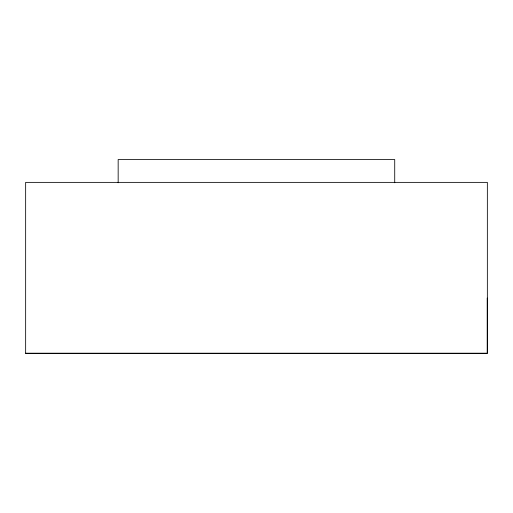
<?xml version="1.0" encoding="UTF-8"?>
<svg xmlns="http://www.w3.org/2000/svg" width="513" height="513" viewBox="0 0 513 513"><rect width="100%" height="100%" fill="white"/><g stroke="black" fill="none" stroke-linecap="round" stroke-linejoin="round"><path stroke-width="0.77" d="M25.65 353.2L487.35 353.2L487.35 182.371L25.65 182.371L25.65 353.457L487.235 353.457L487.235 298.053M394.721 182.763L394.721 159.543L118.163 159.543L118.163 182.763"/></g></svg>
